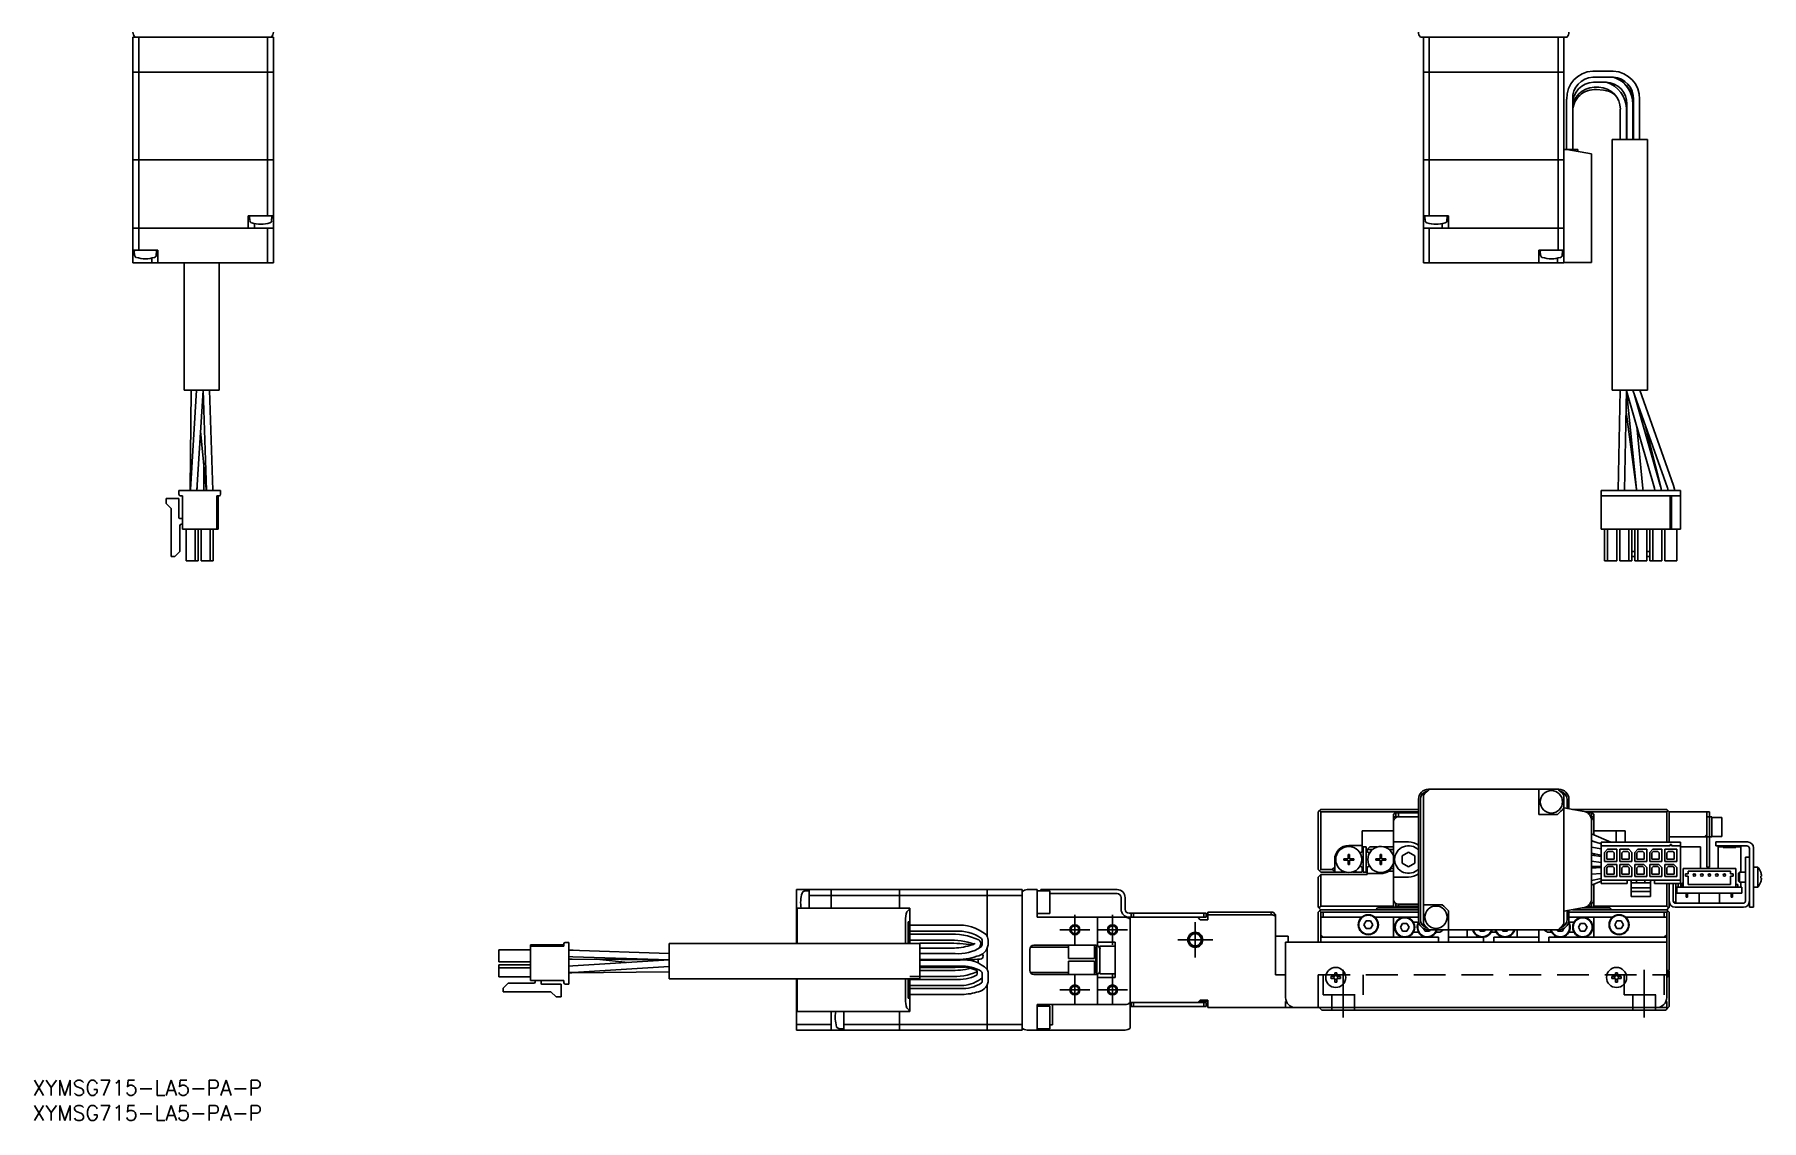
# Model space of a CAD drawing. Extents: x 0 to 727, y -8 to 425.
# Drawn here: x 0.4 to 344.7, y -8 to 208.4 of the extents above; entities that cross this region are included whole.
import ezdxf

# ---------------------------------------------------------------- set-up
doc = ezdxf.new("R2010")
doc.units = 0
doc.header["$LTSCALE"] = 0.5
doc.linetypes.add('CENTER', pattern=[50.8, 31.75, -6.35, 6.35, -6.35])
doc.linetypes.add('DASHED', pattern=[19.05, 12.7, -6.35])
for name, color, linetype in [('MSM_CENTER', 1, 'CENTER'), ('MSM_CONTINUOUS', 7, 'CONTINUOUS'), ('MSM_DASHED', 4, 'DASHED'), ('MSM_NARROW', 5, 'CONTINUOUS'), ('MSM_PART_NUMBER', 7, 'CONTINUOUS')]:
    doc.layers.add(name, color=color, linetype=linetype)
doc.styles.get("Standard").update_dxf_attribs({"font": 'txt.shx', "height": 1, "bigfont": 'bigfont.shx'})

msp = doc.modelspace()

# ---------------------------------------------------------------- linework, layer by layer
at = {"layer": 'MSM_CENTER'}
for p, q in [((207.83, 27), (207.83, 33)), ((215.33, 27), (215.33, 33)), ((231.83, 31.5), (231.83, 24.5)), ((210.83, 30), (204.83, 30)), ((218.33, 30), (212.33, 30)), ((235.33, 28), (228.33, 28)), ((207.83, 15), (207.83, 21)), ((215.33, 15), (215.33, 21)), ((261.33, 22), (261.33, 12.5)), ((321.33, 22), (321.33, 12.5)), ((210.83, 18), (204.83, 18)), ((218.33, 18), (212.33, 18))]:
    msp.add_line(p, q, dxfattribs=at)
at = {"layer": 'MSM_CONTINUOUS'}
for p, q in [((20, 207.91), (20, 200.92)), ((20, 207.91), (48, 207.91)), ((21.15, 207.91), (21.15, 200.92)), ((46.84, 207.91), (46.84, 200.92)), ((48, 207.91), (48, 200.92)), ((276.72, 207.91), (305.95, 207.91)), ((277.33, 207.91), (277.33, 200.92)), ((278.49, 207.91), (278.49, 200.92)), ((304.18, 207.91), (304.18, 200.92)), ((305.33, 207.91), (305.33, 200.92)), ((20, 200.92), (48, 200.92)), ((20, 200.91), (20, 183.42)), ((48, 200.91), (20, 200.91)), ((20.01, 200.91), (20.01, 200.92)), ((21.15, 200.91), (21.15, 183.42)), ((21.16, 200.91), (21.16, 200.92)), ((46.83, 200.91), (46.83, 200.92)), ((46.84, 200.91), (46.84, 183.42)), ((47.99, 200.91), (47.99, 200.92)), ((48, 200.91), (48, 183.42)), ((277.33, 200.92), (305.33, 200.92)), ((277.33, 200.91), (277.33, 183.42)), ((305.33, 200.91), (277.33, 200.91)), ((277.34, 200.91), (277.34, 200.92)), ((278.49, 200.91), (278.49, 183.42)), ((278.5, 200.91), (278.5, 200.92)), ((304.17, 200.91), (304.17, 200.92)), ((304.18, 200.91), (304.18, 183.42)), ((305.32, 200.91), (305.32, 200.92)), ((305.33, 200.91), (305.33, 162.91)), ((315.18, 201.11), (311.09, 201.11)), ((311.09, 199.91), (315.18, 199.91)), ((315.18, 199.9), (315.14, 199.91)), ((311.24, 198.91), (313.72, 198.91)), ((311.39, 197.91), (312.27, 197.91)), ((311.85, 197.43), (313.23, 197.31)), ((305.88, 195.51), (305.88, 185.51)), ((307.08, 185.51), (307.08, 195.51)), ((307.08, 193.03), (307.09, 193.26)), ((316.58, 193.51), (316.58, 187.51)), ((317.73, 195.22), (317.72, 195.25)), ((317.72, 195.25), (317.73, 195.22)), ((317.78, 194.51), (317.73, 195.22)), ((317.73, 195.22), (317.88, 194.01)), ((317.78, 187.51), (317.78, 194.51)), ((317.88, 194.51), (317.88, 187.51)), ((319.08, 187.51), (319.08, 194.51)), ((319.18, 195.51), (319.18, 187.51)), ((320.38, 187.51), (320.38, 195.51)), ((314.98, 187.51), (321.98, 187.51)), ((314.98, 187.51), (314.98, 137.51)), ((321.98, 137.51), (321.98, 187.51)), ((20, 183.42), (48, 183.42)), ((20, 183.41), (20, 169.81)), ((48, 183.41), (20, 183.41)), ((20.01, 183.41), (20.01, 183.42)), ((21.15, 183.41), (21.15, 169.81)), ((21.16, 183.41), (21.16, 183.42)), ((46.83, 183.41), (46.83, 183.42)), ((46.84, 183.41), (46.84, 172.31)), ((47.99, 183.41), (47.99, 183.42)), ((48, 183.41), (48, 169.81)), ((277.33, 183.42), (305.33, 183.42)), ((305.33, 183.41), (277.33, 183.41)), ((277.33, 169.81), (277.33, 183.41)), ((277.34, 183.41), (277.34, 183.42)), ((278.49, 183.41), (278.49, 172.31)), ((278.5, 183.41), (278.5, 183.42)), ((304.17, 183.41), (304.17, 183.42)), ((304.18, 183.41), (304.18, 169.81)), ((305.32, 183.41), (305.32, 183.42)), ((305.33, 185.51), (308.13, 185.51)), ((310.83, 184.64), (305.93, 185.51)), ((308.13, 185.51), (308.13, 185.12)), ((310.83, 184.64), (310.83, 163.01)), ((43, 172.31), (48, 172.31)), ((43, 169.81), (43, 172.31)), ((277.33, 172.31), (282.33, 172.31)), ((282.33, 172.31), (282.33, 169.81)), ((20, 169.81), (48, 169.81)), ((48, 169.8), (20, 169.8)), ((20, 162.91), (20, 169.8)), ((20.01, 169.81), (20.01, 169.8)), ((21.15, 169.8), (21.15, 165.41)), ((21.16, 169.81), (21.16, 169.8)), ((43.27, 172.09), (43.34, 171.32)), ((44.25, 169.81), (44.25, 170.74)), ((46.83, 169.81), (46.83, 169.8)), ((46.84, 169.8), (46.84, 162.91)), ((47.66, 171.32), (47.73, 172.09)), ((47.99, 169.81), (47.99, 169.8)), ((48, 169.8), (48, 162.91)), ((305.33, 169.81), (277.33, 169.81)), ((277.33, 169.8), (277.33, 162.91)), ((305.33, 169.8), (277.33, 169.8)), ((277.34, 169.81), (277.34, 169.8)), ((277.6, 172.09), (277.67, 171.32)), ((278.49, 169.8), (278.49, 162.91)), ((278.5, 169.81), (278.5, 169.8)), ((281.08, 169.81), (281.08, 170.74)), ((282, 171.32), (282.06, 172.09)), ((304.17, 169.81), (304.17, 169.8)), ((304.18, 169.8), (304.18, 165.41)), ((305.32, 169.81), (305.32, 169.8)), ((20, 165.41), (25, 165.41)), ((25, 165.41), (25, 162.91)), ((300.33, 165.41), (305.33, 165.41)), ((300.33, 162.91), (300.33, 165.41)), ((48, 162.91), (20, 162.91)), ((20.27, 165.2), (20.34, 164.43)), ((23.75, 162.91), (23.75, 163.85)), ((24.66, 164.43), (24.73, 165.2)), ((30.23, 162.91), (30.23, 137.51)), ((37.23, 137.51), (37.23, 162.91)), ((277.33, 162.91), (305.33, 162.91)), ((300.6, 165.2), (300.67, 164.43)), ((304.08, 162.91), (304.08, 163.85)), ((305, 164.43), (305.06, 165.2)), ((305.33, 163.01), (310.83, 163.01)), ((30.23, 137.51), (37.23, 137.51)), ((31.6, 137.51), (31.45, 117.84)), ((32.7, 137.51), (31.46, 117.71)), ((32.76, 117.63), (34, 137.49)), ((34, 137.51), (34.65, 117.58)), ((35.94, 117.62), (35.3, 137.51)), ((314.98, 137.51), (321.98, 137.51)), ((316.53, 137.51), (316.14, 117.61)), ((317.44, 117.59), (317.83, 137.51)), ((317.83, 137.42), (323.37, 118)), ((317.84, 137.38), (319.8, 117.79)), ((319.09, 137.51), (325.98, 118.1)), ((324.62, 118.36), (319.43, 136.57)), ((327.21, 118.54), (320.47, 137.51)), ((317.75, 133.21), (319.8, 117.75)), ((33.49, 129.35), (34.62, 117.79)), ((321.1, 117.92), (319.86, 130.32)), ((324.66, 118.27), (321.55, 130.58)), ((34.11, 123.03), (34.14, 118.17)), ((29.19, 117.51), (29.19, 116.79)), ((37.47, 117.51), (29.19, 117.51)), ((31.45, 117.84), (31.45, 117.51)), ((31.46, 117.71), (31.45, 117.51)), ((32.75, 117.51), (32.76, 117.63)), ((32.76, 117.51), (32.8, 118.29)), ((34.14, 118.17), (34.15, 117.51)), ((34.62, 117.79), (34.64, 117.51)), ((34.65, 117.58), (34.65, 117.51)), ((35.95, 117.51), (35.94, 117.62)), ((37.47, 116.79), (37.47, 117.51)), ((328.58, 117.51), (312.73, 117.51)), ((312.73, 109.86), (312.73, 117.51)), ((316.14, 117.61), (316.13, 117.51)), ((317.43, 117.51), (317.44, 117.66)), ((317.43, 117.51), (317.44, 117.59)), ((319.8, 117.79), (319.82, 117.51)), ((321.13, 117.51), (321.1, 117.92)), ((323.37, 118), (323.48, 117.51)), ((324.79, 117.51), (324.62, 118.36)), ((324.8, 117.51), (324.66, 118.27)), ((325.98, 118.11), (326.15, 117.51)), ((325.98, 118.1), (326.15, 117.51)), ((327.47, 117.51), (327.21, 118.54)), ((328.58, 117.51), (328.58, 109.86)), ((26.62, 115.96), (26.62, 114.96)), ((29.15, 115.96), (26.62, 115.96)), ((26.62, 114.96), (27.64, 113.94)), ((27.64, 113.94), (27.64, 104.4)), ((29.15, 112.11), (29.15, 115.96)), ((29.49, 116.49), (29.9, 116.49)), ((29.9, 116.49), (29.9, 109.86)), ((36.76, 109.86), (36.76, 116.49)), ((36.76, 116.49), (37.17, 116.49)), ((37.01, 109.86), (37.01, 116.49)), ((328.58, 116.49), (312.73, 116.49)), ((326.5, 109.86), (326.5, 116.49)), ((326.8, 109.86), (326.8, 116.49)), ((29.9, 111.96), (29.3, 111.96)), ((29.34, 105.4), (29.34, 110.53)), ((29.62, 110.81), (29.9, 110.81)), ((29.9, 109.86), (37.01, 109.86)), ((30.63, 109.86), (30.63, 103.51)), ((32.43, 109.86), (32.43, 103.51)), ((33.03, 109.86), (33.03, 103.51)), ((33.63, 109.86), (33.63, 103.51)), ((35.43, 109.86), (35.43, 103.51)), ((36.03, 109.86), (36.03, 103.51)), ((328.58, 109.86), (312.73, 109.86)), ((313.45, 109.86), (313.45, 103.51)), ((314.05, 109.86), (314.05, 103.51)), ((315.85, 109.86), (315.85, 103.51)), ((316.45, 109.86), (316.45, 103.51)), ((318.25, 109.86), (318.25, 103.51)), ((318.85, 109.86), (318.85, 103.51)), ((319.45, 109.86), (319.45, 103.51)), ((320.05, 109.86), (320.05, 103.51)), ((321.85, 109.86), (321.85, 103.51)), ((322.45, 109.86), (322.45, 103.51)), ((323.05, 109.86), (323.05, 103.51)), ((324.85, 109.86), (324.85, 103.51)), ((325.45, 109.86), (325.45, 103.51)), ((327.85, 109.86), (327.85, 103.51)), ((27.64, 104.4), (28.34, 104.4)), ((28.34, 104.4), (29.34, 105.4)), ((33.03, 103.51), (30.63, 103.51)), ((36.03, 103.51), (33.63, 103.51)), ((314.05, 103.51), (313.45, 103.51)), ((315.85, 103.51), (314.05, 103.51)), ((318.25, 103.51), (316.45, 103.51)), ((318.25, 103.51), (318.85, 103.51)), ((319.45, 105.4), (318.85, 105.4)), ((319.45, 104.4), (318.85, 104.4)), ((320.05, 103.51), (319.45, 103.51)), ((321.85, 103.51), (320.05, 103.51)), ((322.45, 105.4), (321.85, 105.4)), ((322.45, 104.4), (321.85, 104.4)), ((323.05, 103.51), (322.45, 103.51)), ((324.85, 103.51), (323.05, 103.51)), ((327.85, 103.51), (325.45, 103.51)), ((276.33, 32), (276.33, 56)), ((276.72, 32), (276.72, 56)), ((277.33, 31.15), (277.33, 56.84)), ((278.33, 58), (304.33, 58)), ((300.33, 53), (300.33, 58)), ((305.33, 56.85), (305.33, 31.15)), ((305.95, 56), (305.95, 54.19)), ((306.33, 56), (306.33, 54.12)), ((256.83, 54), (256.33, 53.5)), ((256.33, 42), (256.33, 53.5)), ((256.83, 53.5), (256.58, 53.75)), ((256.83, 54), (276.33, 54)), ((256.83, 53.5), (256.83, 42)), ((276.33, 53.5), (256.83, 53.5)), ((271.83, 53.5), (271.33, 53)), ((271.33, 34.5), (271.33, 53)), ((271.33, 52.5), (272.33, 52.5)), ((271.83, 52.5), (271.83, 53.3)), ((271.83, 53.3), (276.33, 53.3)), ((272.33, 53.3), (272.33, 52.5)), ((272.33, 52.5), (276.33, 52.5)), ((304.08, 53), (300.33, 53)), ((305.33, 54.3), (309.35, 53.59)), ((307.03, 54), (325.83, 54)), ((325.83, 53.5), (309.68, 53.5)), ((310.06, 53.3), (310.83, 53.3)), ((310.33, 53.06), (310.33, 53.3)), ((310.7, 52.5), (311.33, 52.5)), ((311.33, 53), (310.83, 53.5)), ((310.83, 53.3), (310.83, 52.5)), ((310.83, 51.82), (310.83, 36.18)), ((311.33, 48.89), (311.33, 53)), ((326.33, 53.5), (325.83, 54)), ((326.08, 53.75), (325.83, 53.5)), ((325.83, 47.47), (325.83, 53.5)), ((334.33, 53.5), (326.33, 53.5)), ((326.33, 53.5), (326.33, 47.47)), ((333.83, 53.5), (333.83, 42.5)), ((334.83, 52.5), (333.83, 52.5)), ((334.33, 53.5), (334.33, 52.5)), ((334.33, 52.5), (334.33, 48.5)), ((334.83, 52.5), (334.83, 48.5)), ((336.83, 52.4), (334.83, 52.4)), ((336.83, 48.6), (336.83, 52.4)), ((265.13, 49.7), (271.33, 49.7)), ((265.13, 49.7), (265.13, 45.55)), ((310.83, 49.1), (314.68, 47.47)), ((311.33, 49.7), (317.53, 49.7)), ((315.78, 47.47), (315.78, 49.7)), ((317.53, 47.47), (317.53, 49.7)), ((334.83, 48.5), (326.33, 48.5)), ((333.83, 49), (333.33, 48.5)), ((334.33, 42.5), (334.33, 48.5)), ((334.83, 48.6), (336.83, 48.6)), ((262.29, 44.21), (262.29, 45)), ((262.29, 45), (262.58, 45)), ((265.13, 46.8), (262.43, 46.8)), ((262.58, 44.21), (262.58, 45)), ((264.87, 45.4), (265.13, 45.55)), ((265.33, 41.5), (265.33, 46.5)), ((265.33, 46.5), (265.93, 46.5)), ((265.93, 41.5), (265.93, 46.5)), ((266.63, 46.5), (266.13, 46)), ((267.17, 46), (266.13, 46)), ((266.13, 46), (266.13, 45.55)), ((266.13, 45.55), (266.36, 45.42)), ((266.63, 46.5), (268.12, 46.5)), ((268.69, 45), (268.98, 45)), ((268.69, 44.21), (268.69, 45)), ((268.98, 44.21), (268.98, 45)), ((269.55, 46.5), (271.13, 46.5)), ((271.33, 46), (270.49, 46)), ((271.33, 46.3), (271.13, 46.5)), ((271.33, 47.5), (274.33, 47.5)), ((273.08, 44.72), (274.33, 45.44)), ((274.33, 45.44), (275.58, 44.72)), ((310.83, 47.73), (312.73, 47.12)), ((310.83, 46.48), (312.73, 46.11)), ((312.73, 44.89), (310.83, 45.26)), ((312.73, 44.6), (310.83, 44.88)), ((310.85, 47.79), (311.46, 47.53)), ((311.33, 47.57), (311.33, 47.59)), ((311.33, 45.16), (311.33, 44.8)), ((328.58, 47.47), (312.73, 47.47)), ((312.73, 39.19), (312.73, 47.47)), ((326.5, 46.76), (312.73, 46.76)), ((314.05, 46.03), (313.45, 45.43)), ((313.45, 45.43), (313.45, 43.63)), ((314.12, 45.58), (313.87, 45.33)), ((313.87, 45.33), (313.87, 44.08)), ((315.85, 46.03), (314.05, 46.03)), ((315.09, 45.58), (314.12, 45.58)), ((315.34, 45.33), (315.09, 45.58)), ((315.34, 44.08), (315.34, 45.33)), ((315.85, 43.63), (315.85, 46.03)), ((318.25, 46.03), (316.45, 46.03)), ((316.45, 46.03), (316.45, 43.63)), ((317.12, 45.58), (316.87, 45.33)), ((316.87, 45.33), (316.87, 44.08)), ((318.09, 45.58), (317.12, 45.58)), ((318.34, 45.33), (318.09, 45.58)), ((318.25, 46.03), (318.85, 45.43)), ((318.34, 44.08), (318.34, 45.33)), ((318.85, 43.63), (318.85, 45.43)), ((320.05, 46.03), (319.45, 45.43)), ((319.45, 45.43), (319.45, 43.63)), ((320.12, 45.58), (319.87, 45.33)), ((319.87, 45.33), (319.87, 44.08)), ((321.85, 46.03), (320.05, 46.03)), ((321.09, 45.58), (320.12, 45.58)), ((321.34, 45.33), (321.09, 45.58)), ((321.34, 44.08), (321.34, 45.33)), ((321.85, 43.63), (321.85, 46.03)), ((323.05, 46.03), (322.45, 45.43)), ((322.45, 45.43), (322.45, 43.63)), ((323.12, 45.58), (322.87, 45.33)), ((322.87, 45.33), (322.87, 44.08)), ((324.85, 46.03), (323.05, 46.03)), ((324.09, 45.58), (323.12, 45.58)), ((324.34, 45.33), (324.09, 45.58)), ((324.34, 44.08), (324.34, 45.33)), ((324.85, 43.63), (324.85, 46.03)), ((325.45, 46.03), (325.45, 43.63)), ((327.85, 46.03), (325.45, 46.03)), ((326.12, 45.58), (325.87, 45.33)), ((325.87, 45.33), (325.87, 44.08)), ((327.09, 45.58), (326.12, 45.58)), ((326.5, 46.76), (326.5, 46.86)), ((326.8, 46.86), (326.8, 46.76)), ((328.58, 46.76), (326.8, 46.76)), ((327.34, 45.33), (327.09, 45.58)), ((327.34, 44.08), (327.34, 45.33)), ((327.85, 43.63), (327.85, 46.03)), ((328.58, 47.47), (328.58, 39.19)), ((328.58, 46.5), (332.58, 46.5)), ((332.58, 46.5), (332.58, 42.2)), ((335.63, 46.7), (335.63, 47.5)), ((335.63, 47.5), (341.93, 47.5)), ((341.83, 46.7), (335.63, 46.7)), ((336.08, 42.2), (336.08, 46.5)), ((336.08, 46.5), (337.08, 46.5)), ((337.08, 46.5), (337.08, 46.4)), ((339.58, 46.4), (337.08, 46.4)), ((337.88, 46.4), (337.88, 46.5)), ((338.78, 46.5), (337.88, 46.5)), ((338.26, 46.4), (338.26, 46.5)), ((338.41, 46.4), (338.41, 46.5)), ((338.78, 46.4), (338.78, 46.5)), ((339.58, 46.5), (339.58, 46.4)), ((339.58, 46.5), (340.58, 46.5)), ((340.58, 46.5), (340.58, 41.5)), ((342.33, 34.5), (342.33, 46.2)), ((343.13, 46.3), (343.13, 34.5)), ((256.83, 41.5), (256.33, 42)), ((256.58, 41.75), (256.83, 42)), ((256.83, 42), (259.13, 42)), ((261.72, 41.5), (256.83, 41.5)), ((259.63, 42.5), (259.13, 42)), ((259.13, 42), (259.63, 41.65)), ((259.63, 44), (259.63, 41.5)), ((262.23, 44.15), (261.43, 44.15)), ((261.43, 43.86), (261.43, 44.15)), ((262.23, 43.86), (261.43, 43.86)), ((261.96, 44.15), (261.96, 43.86)), ((262.58, 44.47), (262.29, 44.47)), ((262.29, 43), (262.29, 43.8)), ((262.58, 43.53), (262.29, 43.53)), ((262.29, 43), (262.58, 43)), ((262.58, 43), (262.58, 43.8)), ((263.43, 44.15), (262.64, 44.15)), ((263.43, 43.86), (262.64, 43.86)), ((262.9, 43.86), (262.9, 44.15)), ((265.13, 41.5), (263.15, 41.5)), ((263.43, 43.86), (263.43, 44.15)), ((265.13, 42.45), (264.87, 42.6)), ((265.13, 42.45), (265.13, 41.5)), ((265.33, 41.5), (265.93, 41.5)), ((266.13, 42.45), (266.36, 42.58)), ((266.13, 42.45), (266.13, 41)), ((267.83, 43.86), (267.83, 44.15)), ((268.63, 44.15), (267.83, 44.15)), ((268.63, 43.86), (267.83, 43.86)), ((268.36, 44.15), (268.36, 43.86)), ((268.98, 44.47), (268.69, 44.47)), ((268.69, 43), (268.69, 43.8)), ((268.98, 43.53), (268.69, 43.53)), ((268.69, 43), (268.98, 43)), ((268.98, 43), (268.98, 43.8)), ((269.83, 44.15), (269.04, 44.15)), ((269.83, 43.86), (269.04, 43.86)), ((269.3, 43.86), (269.3, 44.15)), ((269.83, 43.86), (269.83, 44.15)), ((271.33, 41.7), (270.43, 41.7)), ((270.98, 42.2), (271.33, 42.2)), ((273.08, 43.28), (273.08, 44.72)), ((274.33, 42.56), (273.08, 43.28)), ((275.58, 43.28), (274.33, 42.56)), ((275.58, 44.72), (275.58, 43.28)), ((310.83, 43.66), (312.73, 43.39)), ((312.73, 42.63), (310.83, 42.59)), ((310.83, 42.27), (312.73, 42.43)), ((311.33, 42.6), (311.33, 42.31)), ((313.45, 43.63), (315.85, 43.63)), ((313.45, 42.43), (314.05, 43.03)), ((313.45, 42.43), (313.45, 40.63)), ((313.87, 44.08), (315.34, 44.08)), ((314.12, 42.58), (313.87, 42.33)), ((313.87, 42.33), (313.87, 41.08)), ((315.85, 43.03), (314.05, 43.03)), ((315.09, 42.58), (314.12, 42.58)), ((315.34, 42.33), (315.09, 42.58)), ((315.34, 41.08), (315.34, 42.33)), ((315.85, 40.63), (315.85, 43.03)), ((316.45, 43.63), (318.85, 43.63)), ((318.25, 43.03), (316.45, 43.03)), ((316.45, 43.03), (316.45, 40.63)), ((316.87, 44.08), (318.34, 44.08)), ((317.12, 42.58), (316.87, 42.33)), ((316.87, 42.33), (316.87, 41.08)), ((318.09, 42.58), (317.12, 42.58)), ((318.34, 42.33), (318.09, 42.58)), ((318.85, 42.43), (318.25, 43.03)), ((318.34, 41.08), (318.34, 42.33)), ((318.85, 40.63), (318.85, 42.43)), ((319.45, 43.63), (321.85, 43.63)), ((321.25, 43.03), (319.45, 43.03)), ((319.45, 43.03), (319.45, 40.63)), ((319.87, 44.08), (321.34, 44.08)), ((320.12, 42.58), (319.87, 42.33)), ((319.87, 42.33), (319.87, 41.08)), ((321.09, 42.58), (320.12, 42.58)), ((321.34, 42.33), (321.09, 42.58)), ((321.85, 42.43), (321.25, 43.03)), ((321.34, 41.08), (321.34, 42.33)), ((321.85, 40.63), (321.85, 42.43)), ((322.45, 43.63), (324.85, 43.63)), ((322.45, 43.03), (322.45, 40.63)), ((324.25, 43.03), (322.45, 43.03)), ((322.87, 44.08), (324.34, 44.08)), ((323.12, 42.58), (322.87, 42.33)), ((322.87, 42.33), (322.87, 41.08)), ((324.09, 42.58), (323.12, 42.58)), ((324.34, 42.33), (324.09, 42.58)), ((324.85, 42.43), (324.25, 43.03)), ((324.34, 41.08), (324.34, 42.33)), ((324.85, 40.63), (324.85, 42.43)), ((325.45, 43.63), (327.85, 43.63)), ((325.45, 43.03), (325.45, 40.63)), ((327.25, 43.03), (325.45, 43.03)), ((325.87, 44.08), (327.34, 44.08)), ((326.12, 42.58), (325.87, 42.33)), ((325.87, 42.33), (325.87, 41.08)), ((327.09, 42.58), (326.12, 42.58)), ((327.34, 42.33), (327.09, 42.58)), ((327.85, 42.43), (327.25, 43.03)), ((327.34, 41.08), (327.34, 42.33)), ((327.85, 40.63), (327.85, 42.43)), ((329.08, 42.2), (339.58, 42.2)), ((329.08, 42.2), (329.08, 38.5)), ((330.08, 41.7), (338.58, 41.7)), ((330.08, 41.15), (330.08, 41.7)), ((334.33, 42.5), (333.83, 42.5)), ((338.58, 41.7), (338.58, 41.15)), ((339.58, 42.2), (339.58, 38.5)), ((340.33, 41.5), (340.13, 41.3)), ((340.33, 41.5), (340.33, 39.5)), ((341.53, 41.5), (340.33, 41.5)), ((341.53, 35.7), (341.53, 44.5)), ((341.53, 44.5), (342.33, 44.5)), ((344.03, 42.5), (343.13, 42.5)), ((344.03, 38.5), (344.03, 42.5)), ((344.59, 41.43), (344.59, 41.45)), ((152.33, 38), (152.33, 27.23)), ((152.33, 38), (159.22, 38)), ((154.83, 38), (154.83, 34.3)), ((159.22, 34.3), (159.22, 38)), ((159.23, 37.99), (159.22, 37.99)), ((172.83, 38), (159.23, 38)), ((159.23, 38), (159.23, 34.3)), ((172.83, 34.3), (172.83, 38)), ((172.83, 37.99), (172.84, 37.99)), ((172.84, 38), (172.84, 34.3)), ((190.33, 38), (172.84, 38)), ((190.33, 38), (190.33, 28.73)), ((190.33, 37.99), (190.34, 37.99)), ((197.33, 38), (190.34, 38)), ((190.34, 28.71), (190.34, 38)), ((197.33, 38), (197.33, 10)), ((198.33, 38), (200.33, 38)), ((200.33, 38), (200.33, 32.5)), ((201.03, 37.75), (201.03, 38)), ((201.03, 38), (216.23, 38)), ((201.53, 38), (201.53, 37.75)), ((256.83, 41), (256.33, 40.5)), ((256.33, 34.5), (256.33, 40.5)), ((256.83, 41), (256.83, 34.7)), ((256.83, 41), (266.13, 41)), ((268.83, 41.2), (266.13, 41.2)), ((274.33, 40.5), (271.33, 40.5)), ((312.73, 41.22), (310.83, 41.06)), ((312.73, 40.25), (310.83, 39.83)), ((312.73, 39.7), (310.83, 38.9)), ((311.33, 34.5), (311.33, 39.11)), ((328.58, 39.9), (312.73, 39.9)), ((317.92, 39.19), (312.73, 39.19)), ((313.45, 40.63), (315.85, 40.63)), ((313.87, 41.08), (315.34, 41.08)), ((316.45, 40.63), (318.85, 40.63)), ((316.87, 41.08), (318.34, 41.08)), ((317.92, 39.19), (317.92, 39.9)), ((318.72, 36.62), (318.72, 39.65)), ((322.58, 39.34), (318.72, 39.34)), ((322.58, 38.34), (318.72, 38.34)), ((319.45, 40.63), (321.85, 40.63)), ((319.83, 39.34), (319.83, 39.9)), ((319.87, 41.08), (321.34, 41.08)), ((321.48, 39.34), (321.48, 39.9)), ((322.45, 40.63), (324.85, 40.63)), ((322.58, 36.62), (322.58, 39.65)), ((322.87, 41.08), (324.34, 41.08)), ((323.38, 39.19), (323.38, 39.9)), ((328.58, 39.19), (323.38, 39.19)), ((325.45, 40.63), (327.85, 40.63)), ((325.83, 34.7), (325.83, 39.19)), ((325.87, 41.08), (327.34, 41.08)), ((326.33, 39.19), (326.33, 34.5)), ((327.13, 35.7), (327.13, 39.19)), ((327.63, 39.19), (327.63, 35.5)), ((327.83, 37.3), (327.83, 38.5)), ((340.83, 38.5), (327.83, 38.5)), ((328.08, 38.5), (328.08, 39.19)), ((328.63, 39.05), (328.85, 39.05)), ((328.63, 38.5), (328.63, 39.05)), ((328.85, 38.5), (328.85, 39.3)), ((328.85, 39.3), (329.08, 39.3)), ((329.58, 41.15), (330.08, 41.15)), ((329.58, 40.65), (329.58, 41.15)), ((330.08, 40.65), (329.58, 40.65)), ((330.08, 39), (330.08, 40.65)), ((338.58, 39), (330.08, 39)), ((338.58, 41.15), (339.08, 41.15)), ((339.08, 40.65), (338.58, 40.65)), ((338.58, 40.65), (338.58, 39)), ((339.08, 41.15), (339.08, 40.65)), ((339.58, 39.05), (340.04, 39.05)), ((340.04, 38.5), (340.04, 39.05)), ((340.13, 39.7), (340.13, 41.3)), ((340.13, 39.7), (340.33, 39.5)), ((340.33, 39.5), (341.53, 39.5)), ((340.58, 39.5), (340.58, 38.5)), ((340.83, 37.3), (340.83, 38.5)), ((343.13, 38.5), (344.03, 38.5)), ((344.59, 40.7), (344.72, 40.7)), ((344.59, 40.3), (344.59, 40.7)), ((344.72, 40.3), (344.59, 40.3)), ((344.59, 39.55), (344.59, 39.57)), ((154.63, 37.73), (153.86, 37.66)), ((159.22, 36.85), (154.83, 36.85)), ((159.23, 36.84), (159.22, 36.84)), ((172.83, 36.85), (159.23, 36.85)), ((172.83, 36.84), (172.84, 36.84)), ((190.33, 36.85), (172.84, 36.85)), ((190.33, 36.84), (190.34, 36.84)), ((197.33, 36.85), (190.34, 36.85)), ((202.83, 37.75), (200.33, 37.75)), ((202.83, 33.25), (202.83, 37.75)), ((216.23, 37.2), (202.83, 37.2)), ((217.03, 34.1), (217.03, 36.4)), ((217.83, 34.1), (217.83, 36.4)), ((256.83, 34), (256.33, 34.5)), ((256.48, 34.35), (256.83, 34.7)), ((256.83, 34.7), (271.33, 34.7)), ((271.33, 35.5), (271.53, 35.5)), ((271.33, 34.5), (276.33, 34.5)), ((271.83, 34.7), (271.83, 35.23)), ((276.33, 34.7), (271.83, 34.7)), ((272.33, 35.1), (272.33, 34.7)), ((272.33, 35.1), (276.33, 35.1)), ((277.33, 35), (281.08, 35)), ((309.68, 34.5), (311.33, 34.5)), ((310.83, 34.7), (310.06, 34.7)), ((310.33, 34.7), (310.33, 34.94)), ((310.83, 35.23), (310.83, 34.7)), ((311.13, 35.5), (311.33, 35.5)), ((311.33, 34.7), (325.83, 34.7)), ((322.58, 37.64), (318.72, 37.64)), ((322.58, 36.62), (318.72, 36.62)), ((325.83, 34.7), (326.18, 34.35)), ((326.33, 34.5), (325.83, 34)), ((327.19, 35.5), (327.63, 35.5)), ((327.53, 35.3), (341.13, 35.3)), ((327.53, 34.5), (341.13, 34.5)), ((340.83, 37.3), (327.83, 37.3)), ((329.71, 37.3), (329.71, 36.5)), ((329.71, 36.5), (329.96, 36.5)), ((329.96, 37.3), (329.96, 36.5)), ((332.33, 37.3), (332.33, 35.3)), ((336.33, 35.3), (336.33, 37.3)), ((338.71, 37.3), (338.71, 36.5)), ((338.71, 36.5), (338.96, 36.5)), ((338.96, 37.3), (338.96, 36.5)), ((343.13, 34.5), (342.33, 34.5)), ((152.43, 34.25), (152.33, 34.25)), ((152.43, 34.3), (152.43, 27.23)), ((152.43, 34.3), (174.93, 34.3)), ((174.07, 27.23), (174.07, 31.82)), ((174.33, 33.59), (174.93, 34.19)), ((174.55, 27.23), (174.55, 31.6)), ((174.93, 31.6), (174.55, 31.6)), ((174.93, 34.3), (174.93, 27.23)), ((200.33, 33.25), (202.83, 33.25)), ((200.33, 32.5), (217.83, 32.5)), ((212.33, 26.87), (212.33, 32.5)), ((234.03, 33.3), (218.63, 33.3)), ((234.03, 32.5), (218.63, 32.5)), ((218.83, 32.5), (218.83, 15.5)), ((219.03, 32.5), (219.03, 33.3)), ((219.53, 33.3), (219.53, 32.5)), ((232.83, 32), (232.33, 32.5)), ((232.83, 32), (234.33, 32)), ((233.53, 32.5), (233.53, 33.3)), ((234.03, 33.3), (234.03, 32.5)), ((234.33, 33.5), (234.33, 32)), ((234.33, 33.5), (247.33, 33.5)), ((247.22, 33), (234.33, 33)), ((247.22, 33), (246.72, 33.5)), ((247.83, 32.69), (247.22, 33)), ((247.33, 33.5), (247.83, 33)), ((247.83, 33), (247.83, 21)), ((256.58, 33.75), (256.33, 33.5)), ((256.33, 27.5), (256.33, 33.5)), ((256.83, 34), (256.58, 33.75)), ((256.83, 33.5), (256.58, 33.75)), ((256.83, 34), (276.33, 34)), ((256.83, 33.5), (276.33, 33.5)), ((256.83, 33.5), (256.83, 27.5)), ((265.01, 32.5), (256.83, 32.5)), ((257.33, 33.5), (257.33, 32.5)), ((265.47, 31), (265.9, 31.75)), ((265.9, 30.25), (265.47, 31)), ((265.9, 31.75), (266.77, 31.75)), ((266.77, 31.75), (267.2, 31)), ((267.2, 31), (266.77, 30.25)), ((276.33, 32.5), (267.66, 32.5)), ((268.18, 34.35), (267.83, 34)), ((276.33, 34.35), (268.18, 34.35)), ((271.33, 32.5), (271.33, 28.5)), ((272.72, 30.5), (273.15, 31.25)), ((273.15, 31.25), (274.02, 31.25)), ((274.02, 31.25), (274.45, 30.5)), ((276.35, 31.5), (275.32, 31.5)), ((282.33, 27.5), (282.33, 33.75)), ((309.35, 34.41), (305.33, 33.7)), ((305.95, 33.81), (305.95, 32)), ((307.35, 31.5), (306.32, 31.5)), ((306.33, 33.88), (306.33, 32)), ((325.83, 33.5), (306.33, 33.5)), ((315.01, 32.5), (306.33, 32.5)), ((307.03, 34), (325.83, 34)), ((308.22, 30.5), (308.65, 31.25)), ((308.65, 31.25), (309.52, 31.25)), ((314.48, 34.35), (309.02, 34.35)), ((309.52, 31.25), (309.95, 30.5)), ((311.33, 32.5), (311.33, 28.5)), ((314.83, 34), (314.48, 34.35)), ((315.47, 31), (315.9, 31.75)), ((315.9, 30.25), (315.47, 31)), ((315.9, 31.75), (316.77, 31.75)), ((316.77, 31.75), (317.2, 31)), ((317.2, 31), (316.77, 30.25)), ((325.83, 32.5), (317.66, 32.5)), ((325.33, 32.5), (325.33, 33.5)), ((326.33, 33.5), (325.83, 34)), ((326.08, 33.75), (325.83, 33.5)), ((325.83, 33.5), (325.83, 16.5)), ((326.33, 33.5), (326.33, 22)), ((183.93, 30.9), (174.93, 30.9)), ((183.93, 29.7), (174.93, 29.7)), ((174.93, 29.1), (182.45, 29.1)), ((182.45, 27.9), (174.93, 27.9)), ((189.33, 26.98), (189.33, 27.95)), ((190.53, 27.95), (190.53, 27)), ((250.33, 28.75), (247.83, 28.75)), ((250.33, 28.75), (250.33, 27.5)), ((257.33, 28.5), (256.83, 29)), ((256.83, 28.5), (280.33, 28.5)), ((266.77, 30.25), (265.9, 30.25)), ((273.15, 29.75), (272.72, 30.5)), ((274.02, 29.75), (273.15, 29.75)), ((274.45, 30.5), (274.02, 29.75)), ((275.32, 29.5), (276.35, 29.5)), ((277.65, 29.75), (277.36, 30.25)), ((278.52, 29.75), (277.65, 29.75)), ((304.33, 30), (278.33, 30)), ((278.66, 30), (278.52, 29.75)), ((279.82, 29.5), (280.33, 29.5)), ((280.33, 27.5), (280.33, 28.5)), ((282.33, 28.5), (289.33, 28.5)), ((286.03, 30), (286.03, 28.5)), ((288.65, 29.75), (288.51, 30)), ((289.52, 29.75), (288.65, 29.75)), ((289.33, 27.5), (289.33, 28.5)), ((289.66, 30), (289.52, 29.75)), ((290.82, 29.5), (291.85, 29.5)), ((291.33, 28.5), (291.33, 27.5)), ((300.33, 28.5), (291.33, 28.5)), ((293.15, 29.75), (293.01, 30)), ((294.02, 29.75), (293.15, 29.75)), ((294.16, 30), (294.02, 29.75)), ((296.03, 28.5), (296.03, 30)), ((300.33, 27.5), (300.33, 30)), ((302.33, 29.5), (302.85, 29.5)), ((325.83, 28.5), (302.33, 28.5)), ((302.33, 28.5), (302.33, 27.5)), ((304.15, 29.75), (304.01, 30)), ((305.02, 29.75), (304.15, 29.75)), ((305.31, 30.25), (305.02, 29.75)), ((306.32, 29.5), (307.35, 29.5)), ((308.65, 29.75), (308.22, 30.5)), ((309.52, 29.75), (308.65, 29.75)), ((309.95, 30.5), (309.52, 29.75)), ((316.77, 30.25), (315.9, 30.25)), ((325.83, 29), (325.33, 28.5)), ((99.28, 26.03), (92.93, 26.03)), ((92.93, 23.63), (92.93, 26.03)), ((99.28, 27.01), (99.28, 19.9)), ((105.91, 27.01), (99.28, 27.01)), ((105.91, 26.76), (99.28, 26.76)), ((105.91, 27.17), (105.91, 26.76)), ((106.93, 27.47), (106.21, 27.47)), ((106.93, 19.19), (106.93, 27.47)), ((107.05, 25.94), (106.93, 25.95)), ((107.77, 25.92), (106.93, 25.94)), ((106.93, 24.64), (107.73, 24.62)), ((106.93, 24.15), (107.6, 24.14)), ((126.93, 25.3), (107.05, 25.94)), ((107.6, 24.14), (126.91, 24)), ((107.73, 24.62), (126.93, 24)), ((112.45, 24.11), (118.78, 23.49)), ((126.93, 27.23), (126.93, 20.23)), ((176.93, 27.23), (126.93, 27.23)), ((176.93, 27.3), (182.48, 27.3)), ((176.93, 27.23), (176.93, 20.23)), ((176.93, 26.35), (182.38, 26.35)), ((176.93, 25.25), (183.93, 25.25)), ((182.35, 26.35), (182.4, 26.35)), ((187.81, 27.17), (187.87, 27.33)), ((188.53, 24.13), (188.53, 24.08)), ((189, 26.92), (188.93, 26.72)), ((189.01, 26.96), (189, 26.92)), ((189.37, 25.17), (189.5, 24.99)), ((189.5, 24.99), (189.53, 24.79)), ((190.33, 26.32), (190.33, 22.12)), ((190.34, 22.1), (190.34, 26.35)), ((198.83, 21.9), (198.83, 26.1)), ((206.53, 26.5), (198.94, 26.5)), ((199.63, 26.9), (212.03, 26.9)), ((206.53, 26.9), (206.53, 24.25)), ((206.53, 24.25), (211.73, 24.25)), ((211.73, 24.25), (211.73, 26.9)), ((212.03, 26.5), (211.73, 26.5)), ((212.03, 21.5), (212.03, 26.5)), ((212.23, 26.3), (212.03, 26.5)), ((212.23, 26.88), (212.23, 21.12)), ((212.24, 26.87), (212.33, 26.84)), ((212.33, 26.87), (212.24, 26.87)), ((212.33, 27.5), (215.83, 27.5)), ((212.83, 26.75), (212.83, 21.25)), ((215.83, 26.75), (212.83, 26.75)), ((215.83, 27.5), (215.83, 20.5)), ((249.83, 16.5), (249.83, 27.5)), ((249.83, 27.5), (325.83, 27.5)), ((99.28, 23.63), (92.93, 23.63)), ((99.28, 23.03), (92.93, 23.03)), ((92.93, 20.63), (92.93, 23.03)), ((99.28, 22.43), (92.93, 22.43)), ((107.71, 22.8), (106.93, 22.76)), ((106.93, 21.46), (107.8, 21.5)), ((106.93, 21.45), (107.54, 21.45)), ((106.93, 21.45), (107.27, 21.45)), ((107.27, 21.45), (126.93, 21.6)), ((126.92, 24), (107.71, 22.8)), ((107.8, 21.5), (126.93, 22.7)), ((182.93, 20.7), (174.93, 20.7)), ((183.93, 24.05), (176.93, 24.05)), ((176.93, 23.95), (184.93, 23.95)), ((184.93, 22.75), (176.93, 22.75)), ((183.93, 22.5), (176.93, 22.5)), ((176.93, 21.9), (182.93, 21.9)), ((185.99, 22.57), (183.93, 22.5)), ((188.33, 21.06), (188.33, 21.79)), ((188.53, 23.64), (188.48, 23.41)), ((188.53, 24.08), (188.53, 23.67)), ((188.53, 23.67), (188.53, 23.64)), ((189.33, 19.65), (189.33, 21.4)), ((190.53, 21.4), (190.53, 19.65)), ((198.94, 21.5), (206.53, 21.5)), ((212.03, 21.1), (199.63, 21.1)), ((211.73, 23.75), (206.53, 23.75)), ((206.53, 23.75), (206.53, 21.1)), ((211.73, 21.1), (211.73, 23.75)), ((211.73, 21.5), (212.03, 21.5)), ((212.03, 21.5), (212.23, 21.7)), ((212.32, 21.15), (212.24, 21.13)), ((212.33, 21.13), (212.24, 21.13)), ((212.33, 15.1), (212.33, 21.13)), ((212.83, 21.25), (215.83, 21.25)), ((247.83, 21), (249.83, 21)), ((258.9, 20.7), (259.63, 20.7)), ((259.63, 20.7), (259.63, 21.43)), ((260.03, 21.43), (260.03, 20.7)), ((260.03, 20.7), (260.76, 20.7)), ((314.9, 20.7), (315.63, 20.7)), ((315.63, 20.7), (315.63, 21.43)), ((316.03, 21.43), (316.03, 20.7)), ((316.03, 20.7), (316.76, 20.7)), ((325.83, 22), (326.08, 21.75)), ((325.83, 21.5), (326.33, 22)), ((325.83, 21.4), (325.93, 21.4)), ((326.33, 21.2), (325.83, 21.2)), ((325.83, 21), (326.33, 21)), ((326.33, 21), (325.83, 20.5)), ((326.23, 21.9), (326.23, 21.7)), ((326.23, 21.8), (326.33, 21.7)), ((326.33, 21.7), (326.33, 14.7)), ((99.28, 20.63), (92.93, 20.63)), ((93.82, 18.34), (94.82, 19.34)), ((93.82, 17.64), (93.82, 18.34)), ((103.36, 17.64), (93.82, 17.64)), ((94.82, 19.34), (99.95, 19.34)), ((99.28, 19.9), (105.91, 19.9)), ((100.23, 19.62), (100.23, 19.9)), ((101.38, 19.9), (101.38, 19.3)), ((101.53, 19.15), (105.38, 19.15)), ((104.38, 16.62), (103.36, 17.64)), ((105.38, 19.15), (105.38, 16.62)), ((105.91, 19.9), (105.91, 19.49)), ((106.21, 19.19), (106.93, 19.19)), ((126.93, 20.23), (176.93, 20.23)), ((152.33, 20.23), (152.33, 10)), ((152.43, 20.23), (152.43, 13.7)), ((174.07, 16.18), (174.07, 20.23)), ((174.55, 16.4), (174.55, 20.23)), ((174.93, 20.23), (174.93, 13.7)), ((174.93, 20.1), (183.93, 20.1)), ((183.93, 18.9), (174.93, 18.9)), ((174.93, 18.3), (184.93, 18.3)), ((190.33, 19.03), (190.33, 10)), ((190.34, 10), (190.34, 19.05)), ((215.83, 20.5), (212.33, 20.5)), ((259.63, 20.3), (258.9, 20.3)), ((259.63, 19.57), (259.63, 20.3)), ((260.03, 20.3), (260.03, 19.57)), ((260.76, 20.3), (260.03, 20.3)), ((315.63, 20.3), (314.9, 20.3)), ((315.63, 19.57), (315.63, 20.3)), ((316.03, 20.3), (316.03, 19.57)), ((316.76, 20.3), (316.03, 20.3)), ((105.38, 16.62), (104.38, 16.62)), ((174.93, 13.81), (174.33, 14.41)), ((174.93, 16.4), (174.55, 16.4)), ((184.93, 17.1), (174.93, 17.1)), ((200.33, 15.1), (217.83, 15.1)), ((200.33, 15.1), (200.33, 10)), ((202.83, 14.75), (200.33, 14.75)), ((202.83, 10.25), (202.83, 14.75)), ((203.33, 15.1), (203.33, 11.05)), ((218.83, 15.5), (234.03, 15.5)), ((218.83, 10.38), (218.83, 15.48)), ((219.03, 14.7), (219.03, 15.5)), ((234.03, 14.7), (219.03, 14.7)), ((219.53, 15.5), (219.53, 14.7)), ((232.33, 15.5), (232.83, 16)), ((232.58, 15.75), (234.33, 15.75)), ((234.33, 16), (232.83, 16)), ((233.53, 14.7), (233.53, 15.5)), ((234.03, 15.5), (234.03, 14.7)), ((234.33, 14.5), (234.33, 16)), ((234.33, 14.5), (325.83, 14.5)), ((249.83, 14.5), (249.83, 15.7)), ((256.53, 14.5), (256.68, 14.35)), ((256.68, 14.35), (256.83, 14.5)), ((256.68, 14.35), (257.03, 14)), ((325.63, 14), (257.03, 14)), ((325.63, 14), (325.98, 14.35)), ((325.83, 15.7), (325.83, 14.5)), ((325.83, 14.5), (325.98, 14.35)), ((325.98, 14.35), (326.33, 14.7)), ((159.22, 11.15), (152.33, 11.15)), ((174.93, 13.7), (152.43, 13.7)), ((159.22, 10), (159.22, 13.7)), ((159.23, 11.15), (159.22, 11.15)), ((159.23, 10), (159.23, 13.7)), ((160.75, 10.34), (161.52, 10.27)), ((161.73, 13.7), (161.73, 10)), ((172.83, 11.15), (161.73, 11.15)), ((172.83, 10), (172.83, 13.7)), ((172.83, 11.15), (172.84, 11.15)), ((172.84, 13.7), (172.84, 10)), ((190.33, 11.15), (172.84, 11.15)), ((190.33, 11.15), (190.34, 11.15)), ((197.33, 11.15), (190.34, 11.15)), ((203.33, 11.05), (202.83, 11.05)), ((159.22, 10), (152.33, 10)), ((159.23, 10.01), (159.22, 10.01)), ((172.83, 10), (159.23, 10)), ((172.83, 10.01), (172.84, 10.01)), ((190.33, 10), (172.84, 10)), ((190.33, 10.01), (190.34, 10.01)), ((197.33, 10), (190.34, 10)), ((217.83, 10), (198.33, 10)), ((200.33, 10.25), (202.83, 10.25))]:
    msp.add_line(p, q, dxfattribs=at)
for centre, radius in [((302.83, 55.5), 2.23), ((262.43, 44), 2.6), ((279.83, 32.5), 2.23), ((266.33, 31), 2), ((273.58, 30.5), 2), ((309.08, 30.5), 2), ((316.33, 31), 2), ((207.83, 30), 0.783), ((215.33, 30), 0.783), ((231.83, 28), 1.23), ((207.83, 18), 0.783), ((215.33, 18), 0.783)]:
    msp.add_circle(centre, radius, dxfattribs=at)
at = {"layer": 'MSM_CONTINUOUS', "extrusion": (0, 0, -1)}
for centre, radius in [((-331.33, 40.9), 0.25), ((-332.83, 40.9), 0.25), ((-334.33, 40.9), 0.25), ((-335.83, 40.9), 0.25), ((-337.33, 40.9), 0.25), ((-266.33, 31), 1.9), ((-273.58, 30.5), 1.9), ((-309.08, 30.5), 1.9), ((-316.33, 31), 1.9), ((-259.83, 20.5), 2), ((-315.83, 20.5), 2)]:
    msp.add_circle(centre, radius, dxfattribs=at)
for centre, radius, start, end in [((-21.5, 208.91), 1.5, 318.1897, 0), ((-46.5, 208.91), 1.5, 180, 221.8103), ((-277.83, 208.91), 1.5, 318.1897, 0), ((-304.83, 208.91), 1.5, 180, 221.8103), ((-311.3, 195.7), 4.22, 357.4296, 87.1458), ((-314.97, 195.69), 4.22, 92.931, 182.4936), ((-311.37, 194.62), 4.29, 358.4433, 88.358), ((-311.44, 193.55), 4.36, 359.4143, 89.4108), ((-311.47, 193.06), 4.39, 359.8692, 94.9179), ((-312.23, 193.55), 4.36, 90.6063, 180.5686), ((-312.85, 192.95), 4.37, 95.0458, 127.0419), ((-313.6, 194.62), 4.29, 91.6879, 181.5108), ((-313.74, 194.61), 5.45, 113.9954, 178.8909), ((-29.3, 112.11), 0.15, 270, 0), ((-29.62, 110.53), 0.28, 0, 90), ((-278.33, 56), 1.62, 0, 80.2833), ((-291.33, 44), 19, 42.5364, 47.4636), ((-291.33, 44), 19, 132.5364, 137.4626), ((-304.33, 56), 1.62, 99.7264, 180), ((-291.29, 67.05), 19, 222.3336, 227.6664), ((-309.03, 51.82), 1.8, 100, 180), ((-265.75, 43.89), 1.75, 52.994, 60), ((-268.83, 44), 2.6, 195.9424, 164.0576), ((-274.33, 44), 2.75, 223.3418, 136.6582), ((-274.33, 44), 3.5, 90, 124.8499), ((-308.33, 44), 2.75, 155.38, 161.7789), ((-313.83, 44), 2.6, 17.9181, 25.7504), ((-326.65, 46.86), 0.15, 0, 180), ((-341.83, 46.2), 0.5, 90, 180), ((-262.23, 44.21), 0.06, 180, 270), ((-262.23, 43.8), 0.06, 90, 180), ((-262.64, 44.21), 0.06, 270, 0), ((-262.64, 43.8), 0.06, 0, 90), ((-265.75, 44.12), 1.75, 300, 307.006), ((-268.63, 44.21), 0.06, 180, 270), ((-268.63, 43.8), 0.06, 90, 180), ((-268.83, 44), 2.8, 235.2281, 270), ((-269.04, 44.21), 0.06, 270, 0), ((-269.04, 43.8), 0.06, 0, 90), ((-313.83, 44), 2.6, 320.6245, 327.6105), ((-198.33, 36.5), 1.5, 48.1897, 90), ((-274.33, 44), 3.5, 235.1501, 270), ((-318.47, 39.65), 0.25, 90, 180), ((-322.83, 39.65), 0.25, 0, 90), ((-216.23, 36.4), 0.8, 90, 180), ((-268.29, 20.95), 19, 132.3336, 137.6664), ((-309.03, 36.18), 1.8, 180, 260), ((-327.53, 35.7), 0.4, 270, 0), ((-341.13, 35.7), 0.4, 180, 270), ((-218.63, 34.1), 0.8, 270, 0), ((-278.08, 30.5), 1.9, 195.2576, 28.8945), ((-278.33, 32), 1.62, 279.7266, 0), ((-291.33, 44), 19, 312.5374, 317.4636), ((-304.58, 30.5), 1.9, 151.1055, 344.7425), ((-291.33, 44), 19, 222.5374, 227.4626), ((-304.33, 32), 1.62, 180, 260.2637), ((-183.22, 14.14), 13.78, 86.7908, 109.3093), ((-289.08, 30.5), 1.9, 195.2576, 344.7425), ((-293.58, 30.5), 1.9, 195.2576, 344.7425), ((-183.14, 51.62), 25.29, 268.5191, 271.6777), ((-199.63, 26.1), 0.8, 0, 90), ((-212.03, 26.1), 0.8, 90, 105.1266), ((-183.36, 37.69), 15.8, 256.5872, 271.5576), ((-184.41, 10.56), 13.5, 87.9949, 95.1375), ((-199.63, 21.9), 0.8, 270, 0), ((-212.03, 21.9), 0.8, 254.8734, 270), ((-259.83, 20.5), 0.95, 347.8468, 12.1532), ((-259.83, 20.5), 0.95, 77.8468, 102.1532), ((-259.83, 20.5), 0.95, 167.8468, 192.1532), ((-315.83, 20.5), 0.95, 347.8468, 12.1532), ((-315.83, 20.5), 0.95, 77.8468, 102.1532), ((-315.83, 20.5), 0.95, 167.8468, 192.1532), ((-259.83, 20.5), 0.95, 257.8468, 282.1532), ((-315.83, 20.5), 0.95, 257.8468, 282.1532), ((-198.33, 11.5), 1.5, 270, 311.8103)]:
    msp.add_arc(centre, radius, start, end, dxfattribs=at)
at = {"layer": 'MSM_CONTINUOUS'}
for centre, radius, start, end in [((311.29, 195.7), 5.41, 92.1863, 182.0343), ((314.98, 195.7), 5.41, 357.9067, 87.8727), ((313.52, 194.58), 5.57, 359.2277, 72.6191), ((312.2, 193.53), 5.59, 359.7079, 74.0346), ((43.47, 172.11), 0.2, 90, 185), ((47.53, 172.11), 0.2, 355, 90), ((277.8, 172.11), 0.2, 90, 185), ((281.87, 172.11), 0.2, 355, 90), ((43.83, 171.36), 0.5, 185, 252.3708), ((45.5, 176.61), 6, 252.3708, 287.6292), ((47.17, 171.36), 0.5, 287.6292, 355), ((278.17, 171.36), 0.5, 185, 252.3708), ((279.83, 176.61), 6, 252.3708, 287.6292), ((281.5, 171.36), 0.5, 287.6292, 355), ((20.47, 165.22), 0.2, 108.1949, 185), ((24.53, 165.22), 0.2, 355, 71.8051), ((300.8, 165.22), 0.2, 108.1949, 185), ((304.87, 165.22), 0.2, 355, 71.8051), ((20.83, 164.47), 0.5, 185, 252.3708), ((22.5, 169.72), 6, 252.3708, 287.6292), ((24.17, 164.47), 0.5, 287.6292, 355), ((301.17, 164.47), 0.5, 185, 252.3708), ((302.83, 169.72), 6, 252.3708, 287.6292), ((304.5, 164.47), 0.5, 287.6292, 355), ((29.49, 116.79), 0.3, 180, 270), ((37.17, 116.79), 0.3, 270, 360), ((278.33, 56), 2, 90, 180), ((304.33, 56), 2, 0, 90), ((272.33, 51.5), 1, 90, 180), ((310.33, 51.5), 1, 0, 66.553), ((262.43, 44), 2.8, 90, 180), ((265.63, 44), 1.59, 100.8931, 126.1972), ((265.63, 44), 1.59, 53.8028, 79.1069), ((265.52, 43.89), 1.75, 52.994, 61.3783), ((341.93, 46.3), 1.2, 0, 90), ((265.63, 44), 1.59, 233.8028, 259.1069), ((265.63, 44), 1.59, 280.8931, 306.1972), ((265.52, 44.12), 1.75, 298.6217, 307.006), ((268.83, 44), 2.8, 304.7719, 319.9948), ((341.53, 40.5), 3.2, 17.27, 38.6822), ((341.53, 40.5), 3.19, 3.5904, 16.9053), ((216.23, 36.4), 1.6, 0, 90), ((341.53, 40.5), 3.2, 321.3178, 342.73), ((341.53, 40.5), 3.19, 343.0947, 356.4096), ((159.14, 35.5), 6, 162.3708, 191.537), ((153.9, 37.17), 0.5, 95, 162.3708), ((154.64, 37.53), 0.2, 18.1949, 95), ((272.33, 36.1), 1, 180, 270), ((310.33, 36.1), 1, 278.5151, 0), ((327.53, 35.7), 1.2, 180, 270), ((341.13, 35.7), 1.2, 270, 0), ((178.71, 32.04), 4.64, 160.4546, 182.713), ((218.63, 34.1), 1.6, 180, 270), ((217.83, 31), 1.5, 48.1897, 90), ((278.08, 30.5), 2, 148.1933, 345.5225), ((278.33, 32), 2, 180, 270), ((304.58, 30.5), 2, 194.4775, 31.8067), ((304.33, 32), 2, 270, 0), ((183.37, 16.4), 12.73, 65.3814, 94.1546), ((184.69, 22.19), 8.74, 51.6765, 94.9803), ((184.68, 22.01), 7.72, 54.3313, 95.5619), ((188.07, 27.21), 0.978, 345.1348, 51.2961), ((188.72, 27.88), 0.622, 6.9392, 41.0969), ((188.81, 27.92), 1.72, 1.1046, 40.9976), ((280.33, 30.5), 1, 270, 329.9999), ((289.08, 30.5), 2, 194.4775, 345.5225), ((293.58, 30.5), 2, 194.4775, 345.5225), ((302.33, 30.5), 1, 210.0001, 270), ((106.21, 27.17), 0.3, 90, 180), ((183.12, 40.1), 13.77, 267.0004, 267.0016), ((183.21, 0.44), 26.87, 81.1484, 91.5762), ((183.12, 40.1), 13.77, 272.8028, 287.8241), ((184.52, 33.88), 8.65, 266.1439, 301.4476), ((184.13, 36.98), 12.93, 269.1445, 288.5736), ((185.21, 94.03), 69.98, 269.4917, 273.0744), ((187.29, 27.83), 0.846, 273.0873, 308.5311), ((187.82, 27.44), 2.75, 278.9432, 350.7276), ((187.8, 27.17), 1.21, 310.2216, 338.1544), ((188.91, 24.77), 0.622, 275.0583, 1.8855), ((188.47, 27.19), 0.889, 308.882, 346.1339), ((212.03, 26.1), 0.802, 0.1066, 68.3487), ((183.77, 31.63), 10.96, 265.615, 294.1334), ((184.46, 28.8), 8.72, 266.5414, 295.3793), ((183.23, 8.7), 14.15, 69.6946, 83.3429), ((185.78, 17.57), 6.43, 44.963, 97.5807), ((185.41, 15.64), 7.13, 58.56, 93.8379), ((187.79, 21.38), 0.679, 37.4987, 59.8257), ((187.41, 21.89), 1.25, 309.0936, 317.7837), ((188.1, 21.85), 0.266, 304.411, 329.3913), ((188.86, 21.32), 0.476, 8.6138, 56.2676), ((189.08, 21.38), 1.45, 0.4058, 30.4027), ((212.03, 21.9), 0.8, 291.0179, 0.0006), ((259.83, 20.5), 0.435, 152.6335, 207.3665), ((259.83, 20.5), 0.435, 62.6335, 117.3665), ((259.83, 20.5), 0.435, 332.6335, 27.3665), ((315.83, 20.5), 0.435, 152.6335, 207.3665), ((315.83, 20.5), 0.435, 62.6335, 117.3665), ((315.83, 20.5), 0.435, 332.6335, 27.3665), ((325.93, 21.7), 0.3, 270, 0), ((99.95, 19.62), 0.28, 270, 0), ((101.53, 19.3), 0.15, 180, 270), ((106.21, 19.49), 0.3, 180, 270), ((184.8, 27.31), 8.45, 264.0847, 275.9153), ((185.44, 25.14), 6.86, 265.7338, 303.1423), ((185.05, 28.49), 11.39, 269.4263, 285.9737), ((184.87, 26.1), 7.25, 276.3701, 308.0137), ((187.98, 20.13), 2.6, 274.529, 349.4489), ((188.83, 19.76), 0.517, 315.2404, 348.1418), ((259.83, 20.5), 0.435, 242.6335, 297.3665), ((315.83, 20.5), 0.435, 242.6335, 297.3665), ((178.57, 15.94), 4.51, 176.9565, 199.8759), ((217.83, 16.6), 1.5, 270, 311.8103), ((251.83, 16.5), 2, 180, 270), ((323.83, 16.5), 2, 270, 0), ((166.03, 12.5), 6, 168.463, 197.6292), ((160.79, 10.83), 0.5, 197.6292, 265), ((161.53, 10.47), 0.2, 265, 360), ((217.83, 11.5), 1.5, 270, 311.8103)]:
    msp.add_arc(centre, radius, start, end, dxfattribs=at)
at = {"layer": 'MSM_DASHED'}
for p, q in [((256.33, 21), (325.83, 21)), ((256.33, 14.7), (256.33, 21)), ((257.33, 21), (257.33, 17)), ((265.33, 17), (265.33, 21)), ((317.33, 21), (317.33, 17)), ((325.33, 17), (325.33, 21)), ((256.33, 14.7), (256.53, 14.5)), ((257.33, 17), (265.33, 17)), ((259.08, 17), (259.08, 14)), ((263.58, 14), (263.58, 17)), ((317.33, 17), (325.33, 17)), ((319.08, 17), (319.08, 14)), ((323.58, 14), (323.58, 17))]:
    msp.add_line(p, q, dxfattribs=at)
at = {"layer": 'MSM_NARROW'}
for centre, radius in [((207.83, 30), 1), ((215.33, 30), 1), ((231.83, 28), 1.5), ((207.83, 18), 1), ((215.33, 18), 1)]:
    msp.add_circle(centre, radius, dxfattribs=at)

# ---------------------------------------------------------------- texts
at = {"layer": 'MSM_PART_NUMBER'}
for p in [(0, -3), (0, -8)]:
    msp.add_text('XYMSG715-LA5-PA-P', height=3, dxfattribs=at).set_placement(p)

doc.saveas('drawing.dxf')
